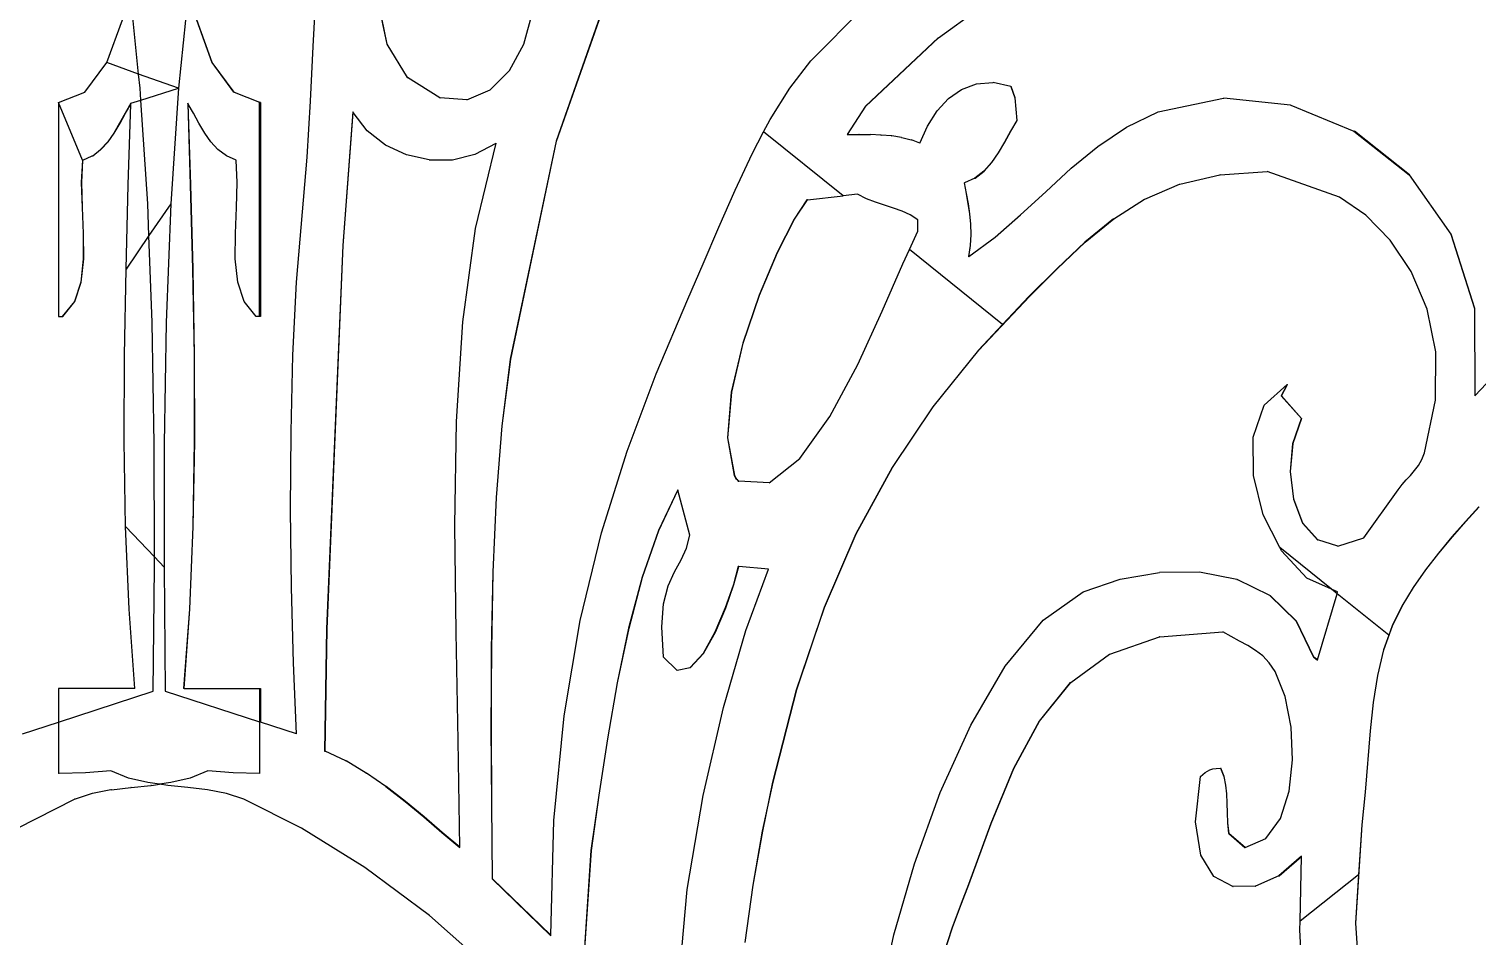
# Model space of a CAD drawing. Header units: inches. Extents: x -343 to 13887, y -13069 to -746.
# Drawn here: x 2805.66 to 2816.23, y -9108.86 to -9102.24 of the extents above; entities that cross this region are included whole.
import ezdxf

# ---------------------------------------------------------------- set-up
doc = ezdxf.new("R2010")
doc.units = ezdxf.units.IN
doc.header["$LTSCALE"] = 17
doc.header["$MEASUREMENT"] = 0

msp = doc.modelspace()

# ---------------------------------------------------------------- linework, layer by layer
for p, q in [((2809.51, -9103.055), (2809.985, -9101.705)), ((2806.461, -9102.565), (2806.392, -9101.889)), ((2806.832, -9101.889), (2806.752, -9102.669)), ((2807.734, -9102.365), (2807.755, -9101.979)), ((2808.21, -9102.05), (2808.272, -9102.348)), ((2808.275, -9102.348), (2808.213, -9102.05)), ((2809.273, -9102.346), (2809.335, -9102.116)), ((2809.86, -9102.051), (2809.507, -9103.055)), ((2811.367, -9102.468), (2811.749, -9102.084)), ((2812.298, -9102.302), (2812.588, -9102.091)), ((2806.229, -9102.482), (2806.342, -9102.17)), ((2806.882, -9102.17), (2806.994, -9102.482)), ((2806.997, -9102.482), (2806.885, -9102.17)), ((2812.295, -9102.302), (2811.765, -9102.8)), ((2811.768, -9102.8), (2812.298, -9102.302)), ((2812.295, -9102.302), (2812.298, -9102.302)), ((2807.715, -9102.763), (2807.734, -9102.365)), ((2808.272, -9102.348), (2808.275, -9102.348)), ((2808.272, -9102.348), (2808.421, -9102.59)), ((2808.424, -9102.59), (2808.275, -9102.348)), ((2809.168, -9102.54), (2809.273, -9102.346)), ((2806.069, -9102.697), (2806.229, -9102.482)), ((2806.461, -9102.565), (2806.229, -9102.482)), ((2806.997, -9102.482), (2806.994, -9102.482)), ((2806.994, -9102.482), (2807.154, -9102.697)), ((2807.157, -9102.697), (2806.997, -9102.482)), ((2809.027, -9102.681), (2809.168, -9102.54)), ((2811.213, -9102.668), (2811.367, -9102.468)), ((2806.752, -9102.669), (2806.461, -9102.565)), ((2806.472, -9102.669), (2806.461, -9102.565)), ((2808.421, -9102.59), (2808.424, -9102.59)), ((2808.658, -9102.738), (2808.424, -9102.59)), ((2812.467, -9102.677), (2812.575, -9102.636)), ((2812.575, -9102.636), (2812.695, -9102.628)), ((2812.695, -9102.628), (2812.698, -9102.628)), ((2812.825, -9102.655), (2812.698, -9102.628)), ((2805.876, -9102.773), (2806.069, -9102.697)), ((2806.405, -9102.779), (2806.477, -9102.756)), ((2806.477, -9102.756), (2806.472, -9102.669)), ((2806.477, -9102.756), (2806.752, -9102.669)), ((2806.527, -9103.512), (2806.477, -9102.756)), ((2806.752, -9102.669), (2806.696, -9103.512)), ((2807.157, -9102.697), (2807.154, -9102.697)), ((2807.157, -9102.697), (2807.342, -9102.771)), ((2808.658, -9102.738), (2808.661, -9102.738)), ((2808.855, -9102.753), (2808.661, -9102.738)), ((2808.855, -9102.753), (2809.027, -9102.681)), ((2811.07, -9102.897), (2811.213, -9102.668)), ((2812.288, -9102.835), (2812.371, -9102.744)), ((2812.371, -9102.744), (2812.467, -9102.677)), ((2812.825, -9102.655), (2812.828, -9102.655)), ((2812.825, -9102.655), (2812.855, -9102.738)), ((2812.857, -9102.738), (2812.828, -9102.655)), ((2812.855, -9102.738), (2812.857, -9102.738)), ((2812.855, -9102.738), (2812.869, -9102.904)), ((2812.872, -9102.904), (2812.857, -9102.738)), ((2813.9, -9102.841), (2814.378, -9102.742)), ((2814.378, -9102.742), (2814.38, -9102.742)), ((2814.866, -9102.792), (2814.38, -9102.742)), ((2805.876, -9102.773), (2805.876, -9104.336)), ((2806.051, -9103.194), (2805.876, -9102.773)), ((2806.363, -9102.852), (2806.322, -9102.925)), ((2806.325, -9102.925), (2806.366, -9102.852)), ((2806.405, -9102.779), (2806.363, -9102.852)), ((2806.366, -9102.852), (2806.363, -9102.852)), ((2806.366, -9102.852), (2806.405, -9102.784)), ((2806.385, -9103.374), (2806.405, -9102.784)), ((2806.405, -9102.784), (2806.405, -9102.779)), ((2806.819, -9102.779), (2806.838, -9103.374)), ((2806.822, -9102.784), (2806.819, -9102.779)), ((2806.841, -9103.374), (2806.822, -9102.784)), ((2806.861, -9102.852), (2806.822, -9102.784)), ((2806.901, -9102.925), (2806.861, -9102.852)), ((2807.35, -9102.773), (2807.342, -9102.771)), ((2807.342, -9102.793), (2807.342, -9102.771)), ((2807.342, -9102.793), (2807.35, -9102.773)), ((2807.342, -9104.336), (2807.342, -9102.793)), ((2807.35, -9102.773), (2807.35, -9104.336)), ((2807.692, -9103.171), (2807.715, -9102.763)), ((2808.025, -9102.841), (2807.951, -9103.816)), ((2807.954, -9103.816), (2808.027, -9102.845)), ((2808.027, -9102.845), (2808.025, -9102.841)), ((2808.129, -9102.979), (2808.027, -9102.845)), ((2811.765, -9102.8), (2811.632, -9103.007)), ((2811.635, -9103.007), (2811.768, -9102.8)), ((2811.765, -9102.8), (2811.768, -9102.8)), ((2812.218, -9102.945), (2812.288, -9102.835)), ((2813.67, -9102.953), (2813.9, -9102.841)), ((2814.866, -9102.792), (2814.869, -9102.792)), ((2814.869, -9102.792), (2815.33, -9102.982)), ((2806.322, -9102.925), (2806.281, -9102.996)), ((2806.283, -9102.996), (2806.325, -9102.925)), ((2806.322, -9102.925), (2806.325, -9102.925)), ((2806.943, -9102.996), (2806.901, -9102.925)), ((2811.022, -9102.988), (2811.07, -9102.897)), ((2812.162, -9103.07), (2812.218, -9102.945)), ((2812.869, -9102.904), (2812.824, -9102.983)), ((2812.827, -9102.983), (2812.872, -9102.904)), ((2812.869, -9102.904), (2812.872, -9102.904)), ((2813.461, -9103.093), (2813.67, -9102.953)), ((2806.235, -9103.061), (2806.183, -9103.117)), ((2806.186, -9103.117), (2806.238, -9103.061)), ((2806.281, -9102.996), (2806.235, -9103.061)), ((2806.235, -9103.061), (2806.238, -9103.061)), ((2806.238, -9103.061), (2806.283, -9102.996)), ((2806.281, -9102.996), (2806.283, -9102.996)), ((2806.988, -9103.061), (2806.943, -9102.996)), ((2807.04, -9103.117), (2806.988, -9103.061)), ((2808.262, -9103.084), (2808.129, -9102.979)), ((2808.918, -9103.15), (2809.07, -9103.071)), ((2808.919, -9103.693), (2809.07, -9103.071)), ((2809.07, -9103.071), (2809.07, -9103.07)), ((2809.507, -9103.055), (2809.173, -9104.646)), ((2809.176, -9104.646), (2809.51, -9103.055)), ((2809.507, -9103.055), (2809.51, -9103.055)), ((2810.938, -9103.147), (2811.022, -9102.988)), ((2811.602, -9103.455), (2811.022, -9102.988)), ((2811.632, -9103.007), (2811.635, -9103.007)), ((2811.635, -9103.007), (2811.716, -9103.007)), ((2811.716, -9103.007), (2811.719, -9103.007)), ((2811.719, -9103.007), (2811.717, -9103.007)), ((2811.719, -9103.007), (2811.798, -9103.007)), ((2811.798, -9103.007), (2811.801, -9103.007)), ((2811.878, -9103.011), (2811.801, -9103.007)), ((2811.878, -9103.011), (2811.88, -9103.011)), ((2811.955, -9103.017), (2811.88, -9103.011)), ((2811.955, -9103.017), (2811.957, -9103.017)), ((2812.028, -9103.029), (2811.957, -9103.017)), ((2812.028, -9103.029), (2812.031, -9103.029)), ((2812.031, -9103.029), (2812.098, -9103.046)), ((2812.098, -9103.046), (2812.101, -9103.046)), ((2812.162, -9103.07), (2812.101, -9103.046)), ((2812.78, -9103.063), (2812.734, -9103.14)), ((2812.737, -9103.14), (2812.783, -9103.063)), ((2812.824, -9102.983), (2812.78, -9103.063)), ((2812.78, -9103.063), (2812.783, -9103.063)), ((2812.783, -9103.063), (2812.827, -9102.983)), ((2812.824, -9102.983), (2812.827, -9102.983)), ((2815.33, -9102.982), (2815.732, -9103.3)), ((2815.33, -9102.982), (2815.333, -9102.982)), ((2815.735, -9103.3), (2815.333, -9102.982)), ((2806.054, -9103.194), (2806.123, -9103.163)), ((2806.123, -9103.163), (2806.126, -9103.163)), ((2806.126, -9103.163), (2806.183, -9103.117)), ((2806.183, -9103.117), (2806.186, -9103.117)), ((2807.101, -9103.163), (2807.04, -9103.117)), ((2807.172, -9103.194), (2807.101, -9103.163)), ((2807.614, -9104.084), (2807.692, -9103.171)), ((2808.415, -9103.156), (2808.262, -9103.084)), ((2808.58, -9103.192), (2808.415, -9103.156)), ((2808.752, -9103.191), (2808.915, -9103.15)), ((2808.915, -9103.15), (2808.918, -9103.15)), ((2810.814, -9103.412), (2810.938, -9103.147)), ((2812.734, -9103.14), (2812.684, -9103.212)), ((2812.687, -9103.212), (2812.737, -9103.14)), ((2812.734, -9103.14), (2812.737, -9103.14)), ((2813.266, -9103.253), (2813.461, -9103.093)), ((2806.051, -9103.194), (2806.043, -9103.358)), ((2806.045, -9103.358), (2806.054, -9103.194)), ((2806.051, -9103.194), (2806.054, -9103.194)), ((2807.181, -9103.358), (2807.172, -9103.194)), ((2808.58, -9103.192), (2808.583, -9103.192)), ((2808.583, -9103.192), (2808.749, -9103.191)), ((2808.749, -9103.191), (2808.752, -9103.191)), ((2812.628, -9103.274), (2812.563, -9103.325)), ((2812.566, -9103.325), (2812.631, -9103.274)), ((2812.684, -9103.212), (2812.628, -9103.274)), ((2812.628, -9103.274), (2812.631, -9103.274)), ((2812.631, -9103.274), (2812.687, -9103.212)), ((2812.684, -9103.212), (2812.687, -9103.212)), ((2813.081, -9103.424), (2813.266, -9103.253)), ((2814.354, -9103.3), (2814.696, -9103.277)), ((2815.225, -9103.464), (2814.696, -9103.277)), ((2806.043, -9103.358), (2806.048, -9103.54)), ((2806.043, -9103.358), (2806.045, -9103.358)), ((2806.051, -9103.54), (2806.045, -9103.358)), ((2806.369, -9103.989), (2806.385, -9103.374)), ((2806.838, -9103.374), (2806.855, -9103.989)), ((2806.841, -9103.374), (2806.838, -9103.374)), ((2806.858, -9103.989), (2806.841, -9103.374)), ((2807.176, -9103.54), (2807.181, -9103.358)), ((2812.486, -9103.36), (2812.489, -9103.36)), ((2812.486, -9103.36), (2812.5, -9103.437)), ((2812.563, -9103.325), (2812.489, -9103.36)), ((2812.503, -9103.437), (2812.489, -9103.36)), ((2812.563, -9103.325), (2812.566, -9103.325)), ((2813.805, -9103.479), (2814.057, -9103.369)), ((2814.057, -9103.369), (2814.06, -9103.369)), ((2814.06, -9103.369), (2814.351, -9103.3)), ((2814.354, -9103.3), (2814.351, -9103.3)), ((2815.732, -9103.3), (2815.735, -9103.3)), ((2815.732, -9103.3), (2816.037, -9103.735)), ((2816.04, -9103.735), (2815.735, -9103.3)), ((2810.696, -9103.682), (2810.814, -9103.412)), ((2811.338, -9103.484), (2811.245, -9103.625)), ((2811.247, -9103.625), (2811.341, -9103.484)), ((2811.341, -9103.484), (2811.338, -9103.484)), ((2811.341, -9103.484), (2811.602, -9103.455)), ((2811.707, -9103.443), (2811.602, -9103.455)), ((2811.772, -9103.476), (2811.707, -9103.443)), ((2811.839, -9103.501), (2811.772, -9103.476)), ((2812.5, -9103.437), (2812.503, -9103.437)), ((2812.5, -9103.437), (2812.513, -9103.512)), ((2812.516, -9103.512), (2812.503, -9103.437)), ((2812.897, -9103.594), (2813.081, -9103.424)), ((2813.578, -9103.622), (2813.802, -9103.479)), ((2813.802, -9103.479), (2813.805, -9103.479)), ((2815.416, -9103.596), (2815.225, -9103.464)), ((2806.048, -9103.54), (2806.051, -9103.54)), ((2806.048, -9103.54), (2806.056, -9103.729)), ((2806.059, -9103.729), (2806.051, -9103.54)), ((2806.536, -9103.745), (2806.527, -9103.512)), ((2806.696, -9103.512), (2806.536, -9103.745)), ((2806.696, -9103.512), (2806.663, -9104.38)), ((2807.167, -9103.729), (2807.176, -9103.54)), ((2811.905, -9103.523), (2811.839, -9103.501)), ((2811.97, -9103.544), (2811.905, -9103.523)), ((2812.033, -9103.567), (2811.97, -9103.544)), ((2812.092, -9103.594), (2812.033, -9103.567)), ((2812.148, -9103.629), (2812.092, -9103.594)), ((2812.513, -9103.512), (2812.516, -9103.512)), ((2812.513, -9103.512), (2812.524, -9103.587)), ((2812.527, -9103.587), (2812.516, -9103.512)), ((2812.524, -9103.587), (2812.532, -9103.661)), ((2812.524, -9103.587), (2812.527, -9103.587)), ((2812.535, -9103.661), (2812.527, -9103.587)), ((2812.711, -9103.756), (2812.897, -9103.594)), ((2815.594, -9103.779), (2815.416, -9103.596)), ((2808.827, -9104.374), (2808.919, -9103.693)), ((2810.581, -9103.951), (2810.696, -9103.682)), ((2811.245, -9103.625), (2811.121, -9103.867)), ((2811.124, -9103.867), (2811.247, -9103.625)), ((2811.245, -9103.625), (2811.247, -9103.625)), ((2812.148, -9103.712), (2812.148, -9103.629)), ((2812.532, -9103.661), (2812.534, -9103.737)), ((2812.532, -9103.661), (2812.535, -9103.661)), ((2812.537, -9103.737), (2812.535, -9103.661)), ((2813.575, -9103.622), (2813.366, -9103.792)), ((2813.369, -9103.792), (2813.578, -9103.622)), ((2813.575, -9103.622), (2813.578, -9103.622)), ((2816.215, -9104.912), (2817.375, -9103.671)), ((2806.056, -9103.729), (2806.059, -9103.729)), ((2806.056, -9103.729), (2806.057, -9103.914)), ((2806.06, -9103.914), (2806.059, -9103.729)), ((2806.536, -9103.745), (2806.369, -9103.989)), ((2806.56, -9104.38), (2806.536, -9103.745)), ((2807.166, -9103.914), (2807.167, -9103.729)), ((2812.087, -9103.845), (2812.148, -9103.712)), ((2812.519, -9103.897), (2812.711, -9103.756)), ((2812.534, -9103.737), (2812.529, -9103.816)), ((2812.532, -9103.816), (2812.537, -9103.737)), ((2812.534, -9103.737), (2812.537, -9103.737)), ((2813.366, -9103.792), (2813.164, -9103.984)), ((2813.166, -9103.984), (2813.369, -9103.792)), ((2813.366, -9103.792), (2813.369, -9103.792)), ((2815.748, -9104.008), (2815.594, -9103.779)), ((2816.037, -9103.735), (2816.209, -9104.277)), ((2816.037, -9103.735), (2816.04, -9103.735)), ((2816.212, -9104.277), (2816.04, -9103.735)), ((2806.057, -9103.914), (2806.039, -9104.084)), ((2806.042, -9104.084), (2806.06, -9103.914)), ((2806.057, -9103.914), (2806.06, -9103.914)), ((2807.184, -9104.084), (2807.166, -9103.914)), ((2807.951, -9103.816), (2807.833, -9106.616)), ((2807.836, -9106.616), (2807.954, -9103.816)), ((2807.954, -9103.816), (2807.951, -9103.816)), ((2811.121, -9103.867), (2810.989, -9104.18)), ((2810.992, -9104.18), (2811.124, -9103.867)), ((2811.121, -9103.867), (2811.124, -9103.867)), ((2812.038, -9103.952), (2812.087, -9103.845)), ((2812.766, -9104.393), (2812.087, -9103.845)), ((2812.529, -9103.816), (2812.516, -9103.899)), ((2812.516, -9103.899), (2812.519, -9103.897)), ((2812.519, -9103.897), (2812.532, -9103.816)), ((2812.529, -9103.816), (2812.532, -9103.816)), ((2806.358, -9104.617), (2806.369, -9103.989)), ((2806.855, -9103.989), (2806.866, -9104.617)), ((2806.858, -9103.989), (2806.855, -9103.989)), ((2806.868, -9104.617), (2806.858, -9103.989)), ((2810.469, -9104.21), (2810.581, -9103.951)), ((2811.888, -9104.296), (2812.038, -9103.952)), ((2813.164, -9103.984), (2812.958, -9104.189)), ((2812.961, -9104.189), (2813.166, -9103.984)), ((2813.164, -9103.984), (2813.166, -9103.984)), ((2815.864, -9104.281), (2815.748, -9104.008)), ((2806.039, -9104.084), (2805.992, -9104.227)), ((2805.995, -9104.227), (2806.042, -9104.084)), ((2806.039, -9104.084), (2806.042, -9104.084)), ((2807.232, -9104.227), (2807.184, -9104.084)), ((2807.587, -9104.618), (2807.614, -9104.084)), ((2805.992, -9104.227), (2805.904, -9104.335)), ((2805.907, -9104.335), (2805.995, -9104.227)), ((2805.992, -9104.227), (2805.995, -9104.227)), ((2807.319, -9104.335), (2807.232, -9104.227)), ((2810.238, -9104.754), (2810.469, -9104.21)), ((2810.989, -9104.18), (2810.87, -9104.531)), ((2810.873, -9104.531), (2810.992, -9104.18)), ((2810.989, -9104.18), (2810.992, -9104.18)), ((2812.592, -9104.582), (2812.961, -9104.189)), ((2812.958, -9104.189), (2812.766, -9104.393)), ((2812.958, -9104.189), (2812.961, -9104.189)), ((2805.876, -9104.336), (2805.885, -9104.336)), ((2805.885, -9104.336), (2805.904, -9104.335)), ((2805.904, -9104.335), (2805.907, -9104.335)), ((2807.342, -9104.336), (2807.319, -9104.335)), ((2807.35, -9104.336), (2807.342, -9104.336)), ((2811.709, -9104.687), (2811.888, -9104.296)), ((2815.927, -9104.594), (2815.864, -9104.281)), ((2816.209, -9104.277), (2816.212, -9104.915)), ((2816.209, -9104.277), (2816.212, -9104.277)), ((2816.215, -9104.912), (2816.212, -9104.277)), ((2806.575, -9105.266), (2806.56, -9104.38)), ((2806.663, -9104.38), (2806.648, -9105.266)), ((2808.781, -9105.101), (2808.827, -9104.374)), ((2812.766, -9104.393), (2812.589, -9104.582)), ((2810.87, -9104.531), (2810.786, -9104.888)), ((2810.789, -9104.888), (2810.873, -9104.531)), ((2810.87, -9104.531), (2810.873, -9104.531)), ((2806.356, -9105.246), (2806.358, -9104.617)), ((2806.866, -9104.617), (2806.867, -9105.246)), ((2806.868, -9104.617), (2806.866, -9104.617)), ((2806.87, -9105.246), (2806.868, -9104.617)), ((2807.573, -9105.178), (2807.587, -9104.618)), ((2809.173, -9104.646), (2809.112, -9105.134)), ((2809.114, -9105.134), (2809.176, -9104.646)), ((2809.173, -9104.646), (2809.176, -9104.646)), ((2812.589, -9104.582), (2812.257, -9104.994)), ((2812.26, -9104.994), (2812.592, -9104.582)), ((2812.589, -9104.582), (2812.592, -9104.582)), ((2815.925, -9104.945), (2815.927, -9104.594)), ((2810.026, -9105.319), (2810.238, -9104.754)), ((2811.506, -9105.066), (2811.709, -9104.687)), ((2814.674, -9104.983), (2814.843, -9104.832)), ((2814.84, -9104.837), (2814.798, -9104.915)), ((2814.801, -9104.915), (2814.845, -9104.832)), ((2814.845, -9104.832), (2814.84, -9104.837)), ((2814.843, -9104.832), (2814.84, -9104.837)), ((2814.843, -9104.832), (2814.845, -9104.832)), ((2810.786, -9104.888), (2810.758, -9105.221)), ((2810.761, -9105.221), (2810.789, -9104.888)), ((2810.786, -9104.888), (2810.789, -9104.888)), ((2814.798, -9104.915), (2814.801, -9104.915)), ((2814.798, -9104.915), (2814.946, -9105.081)), ((2814.948, -9105.081), (2814.801, -9104.915)), ((2815.844, -9105.33), (2815.925, -9104.945)), ((2816.212, -9104.915), (2816.215, -9104.912)), ((2811.287, -9105.373), (2811.506, -9105.066)), ((2812.257, -9104.994), (2811.96, -9105.437)), ((2811.962, -9105.437), (2812.26, -9104.994)), ((2812.257, -9104.994), (2812.26, -9104.994)), ((2814.595, -9105.216), (2814.674, -9104.983)), ((2814.946, -9105.081), (2814.883, -9105.262)), ((2814.885, -9105.262), (2814.948, -9105.081)), ((2814.946, -9105.081), (2814.948, -9105.081)), ((2807.57, -9105.748), (2807.573, -9105.178)), ((2808.769, -9105.862), (2808.781, -9105.101)), ((2809.112, -9105.134), (2809.07, -9105.656)), ((2809.073, -9105.656), (2809.114, -9105.134)), ((2809.112, -9105.134), (2809.114, -9105.134)), ((2806.366, -9105.868), (2806.356, -9105.246)), ((2806.576, -9106.091), (2806.575, -9105.266)), ((2806.648, -9105.266), (2806.647, -9106.165)), ((2806.867, -9105.246), (2806.857, -9105.868)), ((2806.86, -9105.868), (2806.87, -9105.246)), ((2806.87, -9105.246), (2806.867, -9105.246)), ((2810.758, -9105.221), (2810.761, -9105.221)), ((2810.758, -9105.221), (2810.808, -9105.496)), ((2810.811, -9105.496), (2810.761, -9105.221)), ((2814.596, -9105.495), (2814.595, -9105.216)), ((2814.883, -9105.262), (2814.864, -9105.467)), ((2814.867, -9105.467), (2814.885, -9105.262)), ((2814.883, -9105.262), (2814.885, -9105.262)), ((2809.839, -9105.915), (2810.026, -9105.319)), ((2811.062, -9105.549), (2811.287, -9105.373)), ((2815.8, -9105.422), (2815.825, -9105.379)), ((2815.825, -9105.379), (2815.844, -9105.33)), ((2810.808, -9105.496), (2810.814, -9105.509)), ((2810.808, -9105.496), (2810.811, -9105.496)), ((2810.817, -9105.509), (2810.811, -9105.496)), ((2811.96, -9105.437), (2811.695, -9105.922)), ((2811.698, -9105.922), (2811.962, -9105.437)), ((2811.96, -9105.437), (2811.962, -9105.437)), ((2814.668, -9105.784), (2814.596, -9105.495)), ((2814.864, -9105.467), (2814.867, -9105.467)), ((2814.864, -9105.467), (2814.888, -9105.669)), ((2814.891, -9105.669), (2814.867, -9105.467)), ((2815.711, -9105.529), (2815.742, -9105.495)), ((2815.742, -9105.495), (2815.772, -9105.46)), ((2815.772, -9105.46), (2815.8, -9105.422)), ((2810.395, -9105.6), (2810.255, -9105.897)), ((2810.258, -9105.897), (2810.396, -9105.603)), ((2810.396, -9105.603), (2810.395, -9105.6)), ((2810.484, -9105.931), (2810.396, -9105.603)), ((2810.814, -9105.509), (2810.817, -9105.509)), ((2810.814, -9105.509), (2810.818, -9105.516)), ((2810.82, -9105.516), (2810.817, -9105.509)), ((2810.818, -9105.516), (2810.823, -9105.523)), ((2810.818, -9105.516), (2810.82, -9105.516)), ((2810.825, -9105.523), (2810.82, -9105.516)), ((2810.823, -9105.523), (2810.825, -9105.523)), ((2810.823, -9105.523), (2810.828, -9105.528)), ((2810.831, -9105.528), (2810.825, -9105.523)), ((2810.828, -9105.528), (2810.831, -9105.528)), ((2810.828, -9105.528), (2810.837, -9105.537)), ((2810.84, -9105.537), (2810.831, -9105.528)), ((2810.837, -9105.537), (2810.84, -9105.537)), ((2811.062, -9105.549), (2810.84, -9105.537)), ((2815.402, -9105.952), (2815.652, -9105.6)), ((2815.652, -9105.6), (2815.681, -9105.563)), ((2815.681, -9105.563), (2815.711, -9105.529)), ((2809.07, -9105.656), (2809.046, -9106.203)), ((2809.049, -9106.203), (2809.073, -9105.656)), ((2809.07, -9105.656), (2809.073, -9105.656)), ((2814.888, -9105.669), (2814.955, -9105.844)), ((2814.888, -9105.669), (2814.891, -9105.669)), ((2814.958, -9105.844), (2814.891, -9105.669)), ((2807.577, -9106.315), (2807.57, -9105.748)), ((2814.789, -9106.023), (2814.668, -9105.784)), ((2816.241, -9105.724), (2816.144, -9105.833)), ((2816.147, -9105.833), (2816.244, -9105.724)), ((2806.391, -9106.473), (2806.366, -9105.868)), ((2806.366, -9105.868), (2806.576, -9106.091)), ((2806.857, -9105.868), (2806.832, -9106.473)), ((2806.835, -9106.473), (2806.86, -9105.868)), ((2806.86, -9105.868), (2806.857, -9105.868)), ((2808.777, -9106.642), (2808.769, -9105.862)), ((2809.684, -9106.555), (2809.839, -9105.915)), ((2810.255, -9105.897), (2810.136, -9106.238)), ((2810.139, -9106.238), (2810.258, -9105.897)), ((2810.258, -9105.897), (2810.255, -9105.897)), ((2811.695, -9105.922), (2811.463, -9106.46)), ((2811.465, -9106.46), (2811.698, -9105.922)), ((2811.695, -9105.922), (2811.698, -9105.922)), ((2814.955, -9105.844), (2814.958, -9105.844)), ((2814.955, -9105.844), (2815.064, -9105.967)), ((2815.067, -9105.967), (2814.958, -9105.844)), ((2816.144, -9105.833), (2816.045, -9105.945)), ((2816.048, -9105.945), (2816.147, -9105.833)), ((2816.144, -9105.833), (2816.147, -9105.833)), ((2810.419, -9106.112), (2810.459, -9106.027)), ((2810.459, -9106.027), (2810.484, -9105.931)), ((2814.801, -9106.046), (2814.789, -9106.023)), ((2815.165, -9106.326), (2814.789, -9106.023)), ((2815.064, -9105.967), (2815.067, -9105.967)), ((2815.213, -9106.011), (2815.067, -9105.967)), ((2815.213, -9106.011), (2815.402, -9105.952)), ((2816.045, -9105.945), (2815.946, -9106.063)), ((2815.949, -9106.063), (2816.048, -9105.945)), ((2816.045, -9105.945), (2816.048, -9105.945)), ((2806.576, -9106.091), (2806.647, -9106.165)), ((2806.576, -9106.165), (2806.576, -9106.091)), ((2810.372, -9106.2), (2810.419, -9106.112)), ((2814.985, -9106.246), (2814.801, -9106.046)), ((2815.946, -9106.063), (2815.851, -9106.186)), ((2815.854, -9106.186), (2815.949, -9106.063)), ((2815.946, -9106.063), (2815.949, -9106.063)), ((2806.568, -9107.072), (2806.576, -9106.165)), ((2806.647, -9106.165), (2806.655, -9107.072)), ((2809.046, -9106.203), (2809.035, -9106.764)), ((2809.037, -9106.764), (2809.049, -9106.203)), ((2809.046, -9106.203), (2809.049, -9106.203)), ((2810.136, -9106.238), (2810.037, -9106.612)), ((2810.04, -9106.612), (2810.139, -9106.238)), ((2810.136, -9106.238), (2810.139, -9106.238)), ((2810.326, -9106.302), (2810.372, -9106.2)), ((2810.837, -9106.16), (2810.801, -9106.292)), ((2810.804, -9106.292), (2810.84, -9106.16)), ((2810.84, -9106.16), (2810.837, -9106.16)), ((2811.058, -9106.18), (2810.84, -9106.16)), ((2810.892, -9106.629), (2811.058, -9106.18)), ((2813.624, -9106.254), (2813.912, -9106.204)), ((2814.204, -9106.202), (2813.912, -9106.204)), ((2814.475, -9106.256), (2814.204, -9106.202)), ((2815.851, -9106.186), (2815.761, -9106.315)), ((2815.764, -9106.315), (2815.854, -9106.186)), ((2815.851, -9106.186), (2815.854, -9106.186)), ((2807.592, -9106.865), (2807.577, -9106.315)), ((2810.292, -9106.432), (2810.326, -9106.302)), ((2810.801, -9106.292), (2810.742, -9106.463)), ((2810.745, -9106.463), (2810.804, -9106.292)), ((2810.801, -9106.292), (2810.804, -9106.292)), ((2813.061, -9106.553), (2813.355, -9106.346)), ((2813.355, -9106.346), (2813.624, -9106.254)), ((2814.475, -9106.256), (2814.478, -9106.256)), ((2814.717, -9106.373), (2814.478, -9106.256)), ((2815.165, -9106.326), (2814.985, -9106.246)), ((2815.211, -9106.346), (2815.165, -9106.326)), ((2815.207, -9106.36), (2815.165, -9106.326)), ((2815.207, -9106.36), (2815.211, -9106.346)), ((2815.761, -9106.315), (2815.679, -9106.451)), ((2815.682, -9106.451), (2815.764, -9106.315)), ((2815.761, -9106.315), (2815.764, -9106.315)), ((2810.278, -9106.601), (2810.292, -9106.432)), ((2814.717, -9106.373), (2814.719, -9106.373)), ((2814.717, -9106.373), (2814.909, -9106.56)), ((2814.911, -9106.56), (2814.719, -9106.373)), ((2815.064, -9106.842), (2815.207, -9106.36)), ((2815.584, -9106.663), (2815.207, -9106.36)), ((2815.679, -9106.451), (2815.608, -9106.595)), ((2815.611, -9106.595), (2815.682, -9106.451)), ((2815.679, -9106.451), (2815.682, -9106.451)), ((2806.434, -9107.051), (2806.391, -9106.473)), ((2806.832, -9106.473), (2806.789, -9107.051)), ((2806.792, -9107.051), (2806.835, -9106.473)), ((2806.835, -9106.473), (2806.832, -9106.473)), ((2809.567, -9107.251), (2809.684, -9106.555)), ((2810.742, -9106.463), (2810.667, -9106.641)), ((2810.67, -9106.641), (2810.745, -9106.463)), ((2810.742, -9106.463), (2810.745, -9106.463)), ((2811.463, -9106.46), (2811.261, -9107.061)), ((2811.263, -9107.061), (2811.465, -9106.46)), ((2811.463, -9106.46), (2811.465, -9106.46)), ((2812.785, -9106.888), (2813.061, -9106.553)), ((2814.909, -9106.56), (2814.911, -9106.56)), ((2814.909, -9106.56), (2815.034, -9106.823)), ((2815.037, -9106.823), (2814.911, -9106.56)), ((2807.833, -9106.616), (2807.818, -9107.508)), ((2807.821, -9107.508), (2807.836, -9106.616)), ((2807.833, -9106.616), (2807.836, -9106.616)), ((2808.793, -9107.43), (2808.777, -9106.642)), ((2810.037, -9106.612), (2809.953, -9107.01)), ((2809.956, -9107.01), (2810.04, -9106.612)), ((2810.037, -9106.612), (2810.04, -9106.612)), ((2810.292, -9106.823), (2810.278, -9106.601)), ((2810.667, -9106.641), (2810.58, -9106.796)), ((2810.583, -9106.796), (2810.67, -9106.641)), ((2810.667, -9106.641), (2810.67, -9106.641)), ((2810.728, -9107.19), (2810.892, -9106.629)), ((2813.914, -9106.673), (2814.372, -9106.637)), ((2814.434, -9106.672), (2814.372, -9106.637)), ((2815.584, -9106.663), (2815.545, -9106.77)), ((2815.548, -9106.77), (2815.611, -9106.595)), ((2815.608, -9106.595), (2815.584, -9106.663)), ((2815.608, -9106.595), (2815.611, -9106.595)), ((2809.035, -9106.764), (2809.032, -9107.331)), ((2809.035, -9106.764), (2809.037, -9106.764)), ((2809.035, -9107.331), (2809.037, -9106.764)), ((2813.549, -9106.8), (2813.911, -9106.673)), ((2813.914, -9106.673), (2813.911, -9106.673)), ((2814.495, -9106.705), (2814.434, -9106.672)), ((2814.555, -9106.737), (2814.495, -9106.705)), ((2814.611, -9106.773), (2814.555, -9106.737)), ((2815.545, -9106.77), (2815.501, -9106.956)), ((2815.504, -9106.956), (2815.548, -9106.77)), ((2815.545, -9106.77), (2815.548, -9106.77)), ((2807.612, -9107.382), (2807.592, -9106.865)), ((2810.388, -9106.918), (2810.292, -9106.823)), ((2810.58, -9106.796), (2810.485, -9106.899)), ((2810.488, -9106.899), (2810.583, -9106.796)), ((2810.58, -9106.796), (2810.583, -9106.796)), ((2813.263, -9107.008), (2813.547, -9106.8)), ((2813.547, -9106.8), (2813.549, -9106.8)), ((2814.664, -9106.814), (2814.611, -9106.773)), ((2814.712, -9106.864), (2814.664, -9106.814)), ((2814.754, -9106.927), (2814.712, -9106.864)), ((2815.034, -9106.823), (2815.037, -9106.823)), ((2815.064, -9106.842), (2815.037, -9106.823)), ((2815.037, -9106.823), (2815.063, -9106.844)), ((2815.063, -9106.844), (2815.064, -9106.842)), ((2810.388, -9106.918), (2810.391, -9106.918)), ((2810.391, -9106.918), (2810.485, -9106.899)), ((2810.485, -9106.899), (2810.488, -9106.899)), ((2812.534, -9107.318), (2812.785, -9106.888)), ((2814.827, -9107.11), (2814.754, -9106.927)), ((2815.501, -9106.956), (2815.47, -9107.153)), ((2815.473, -9107.153), (2815.504, -9106.956)), ((2815.501, -9106.956), (2815.504, -9106.956)), ((2805.876, -9107.051), (2805.876, -9107.297)), ((2806.434, -9107.051), (2805.876, -9107.051)), ((2805.876, -9107.297), (2806.568, -9107.072)), ((2806.655, -9107.072), (2807.342, -9107.294)), ((2806.792, -9107.051), (2806.789, -9107.051)), ((2806.792, -9107.051), (2807.342, -9107.051)), ((2807.342, -9107.051), (2807.35, -9107.051)), ((2807.342, -9107.051), (2807.342, -9107.294)), ((2807.35, -9107.051), (2807.35, -9107.298)), ((2809.953, -9107.01), (2809.882, -9107.42)), ((2809.884, -9107.42), (2809.956, -9107.01)), ((2809.953, -9107.01), (2809.956, -9107.01)), ((2811.261, -9107.061), (2811.088, -9107.736)), ((2811.09, -9107.736), (2811.263, -9107.061)), ((2811.261, -9107.061), (2811.263, -9107.061)), ((2813.26, -9107.008), (2813.033, -9107.29)), ((2813.036, -9107.29), (2813.263, -9107.008)), ((2813.26, -9107.008), (2813.263, -9107.008)), ((2810.58, -9107.832), (2810.728, -9107.19)), ((2814.871, -9107.333), (2814.827, -9107.11)), ((2815.47, -9107.153), (2815.448, -9107.361)), ((2815.451, -9107.361), (2815.473, -9107.153)), ((2815.47, -9107.153), (2815.473, -9107.153)), ((2805.614, -9107.382), (2805.876, -9107.297)), ((2805.876, -9107.297), (2805.876, -9107.671)), ((2807.35, -9107.298), (2807.342, -9107.294)), ((2807.342, -9107.294), (2807.342, -9107.671)), ((2807.612, -9107.382), (2807.35, -9107.298)), ((2809.492, -9108.014), (2809.567, -9107.251)), ((2813.033, -9107.29), (2812.846, -9107.635)), ((2812.848, -9107.635), (2813.036, -9107.29)), ((2813.033, -9107.29), (2813.036, -9107.29)), ((2809.032, -9107.331), (2809.035, -9107.331)), ((2809.032, -9107.331), (2809.036, -9107.893)), ((2809.039, -9107.893), (2809.035, -9107.331)), ((2812.311, -9107.81), (2812.534, -9107.318)), ((2814.882, -9107.571), (2814.871, -9107.333)), ((2815.448, -9107.361), (2815.412, -9107.808)), ((2815.414, -9107.808), (2815.451, -9107.361)), ((2815.448, -9107.361), (2815.451, -9107.361)), ((2807.818, -9107.508), (2807.821, -9107.508)), ((2807.972, -9107.58), (2807.821, -9107.508)), ((2808.805, -9108.21), (2808.793, -9107.43)), ((2809.882, -9107.42), (2809.819, -9107.831)), ((2809.822, -9107.831), (2809.884, -9107.42)), ((2809.882, -9107.42), (2809.884, -9107.42)), ((2807.972, -9107.58), (2807.975, -9107.58)), ((2808.121, -9107.669), (2807.975, -9107.58)), ((2814.857, -9107.801), (2814.882, -9107.571)), ((2805.882, -9107.671), (2805.876, -9107.671)), ((2806.074, -9107.667), (2805.882, -9107.671)), ((2806.258, -9107.653), (2806.074, -9107.667)), ((2806.387, -9107.705), (2806.258, -9107.653)), ((2806.527, -9107.738), (2806.387, -9107.705)), ((2806.836, -9107.705), (2806.696, -9107.738)), ((2806.966, -9107.653), (2806.836, -9107.705)), ((2807.15, -9107.667), (2806.966, -9107.653)), ((2807.342, -9107.671), (2807.15, -9107.667)), ((2808.121, -9107.669), (2808.124, -9107.669)), ((2808.265, -9107.768), (2808.124, -9107.669)), ((2812.846, -9107.635), (2812.679, -9108.036)), ((2812.682, -9108.036), (2812.848, -9107.635)), ((2812.846, -9107.635), (2812.848, -9107.635)), ((2814.174, -9108.026), (2814.209, -9107.694)), ((2814.209, -9107.694), (2814.228, -9107.678)), ((2814.228, -9107.678), (2814.245, -9107.665)), ((2814.245, -9107.665), (2814.261, -9107.654)), ((2814.261, -9107.654), (2814.279, -9107.646)), ((2814.279, -9107.646), (2814.299, -9107.639)), ((2814.299, -9107.639), (2814.325, -9107.635)), ((2814.325, -9107.635), (2814.357, -9107.632)), ((2814.357, -9107.632), (2814.359, -9107.632)), ((2814.357, -9107.632), (2814.38, -9107.693)), ((2814.382, -9107.693), (2814.359, -9107.632)), ((2814.38, -9107.693), (2814.382, -9107.693)), ((2814.38, -9107.693), (2814.393, -9107.756)), ((2814.396, -9107.756), (2814.382, -9107.693)), ((2806.121, -9107.819), (2805.997, -9107.86)), ((2806.124, -9107.819), (2806.121, -9107.819)), ((2806.259, -9107.792), (2806.124, -9107.819)), ((2806.262, -9107.792), (2806.259, -9107.792)), ((2806.262, -9107.792), (2806.404, -9107.775)), ((2806.407, -9107.775), (2806.404, -9107.775)), ((2806.407, -9107.775), (2806.551, -9107.759)), ((2806.612, -9107.75), (2806.527, -9107.738)), ((2806.554, -9107.759), (2806.551, -9107.759)), ((2806.554, -9107.759), (2806.612, -9107.75)), ((2806.612, -9107.75), (2806.613, -9107.75)), ((2806.696, -9107.738), (2806.613, -9107.75)), ((2806.673, -9107.759), (2806.613, -9107.75)), ((2806.82, -9107.775), (2806.673, -9107.759)), ((2806.964, -9107.792), (2806.82, -9107.775)), ((2807.102, -9107.819), (2806.964, -9107.792)), ((2807.229, -9107.86), (2807.102, -9107.819)), ((2808.265, -9107.768), (2808.268, -9107.768)), ((2808.265, -9107.768), (2808.405, -9107.876)), ((2808.408, -9107.876), (2808.268, -9107.768)), ((2811.088, -9107.736), (2811.012, -9108.093)), ((2811.015, -9108.093), (2811.09, -9107.736)), ((2811.088, -9107.736), (2811.09, -9107.736)), ((2812.123, -9108.331), (2812.311, -9107.81)), ((2814.393, -9107.756), (2814.4, -9107.821)), ((2814.393, -9107.756), (2814.396, -9107.756)), ((2814.402, -9107.821), (2814.396, -9107.756)), ((2814.4, -9107.821), (2814.402, -9107.821)), ((2814.4, -9107.821), (2814.402, -9107.888)), ((2814.405, -9107.888), (2814.402, -9107.821)), ((2814.793, -9108.001), (2814.857, -9107.801)), ((2815.412, -9107.808), (2815.387, -9108.047)), ((2815.39, -9108.047), (2815.414, -9107.808)), ((2815.412, -9107.808), (2815.414, -9107.808)), ((2805.577, -9108.07), (2805.994, -9107.86)), ((2805.997, -9107.86), (2805.994, -9107.86)), ((2807.65, -9108.07), (2807.229, -9107.86)), ((2808.405, -9107.876), (2808.541, -9107.988)), ((2808.405, -9107.876), (2808.408, -9107.876)), ((2808.544, -9107.988), (2808.408, -9107.876)), ((2809.036, -9107.893), (2809.039, -9107.893)), ((2809.036, -9107.893), (2809.041, -9108.441)), ((2809.044, -9108.441), (2809.039, -9107.893)), ((2809.819, -9107.831), (2809.762, -9108.233)), ((2809.765, -9108.233), (2809.822, -9107.831)), ((2809.819, -9107.831), (2809.822, -9107.831)), ((2810.465, -9108.52), (2810.58, -9107.832)), ((2814.402, -9107.888), (2814.405, -9107.888)), ((2814.402, -9107.888), (2814.404, -9107.958)), ((2814.407, -9107.958), (2814.405, -9107.888)), ((2808.541, -9107.988), (2808.674, -9108.102)), ((2808.541, -9107.988), (2808.544, -9107.988)), ((2808.677, -9108.102), (2808.544, -9107.988)), ((2809.468, -9108.853), (2809.492, -9108.014)), ((2812.679, -9108.036), (2812.516, -9108.482)), ((2812.519, -9108.482), (2812.682, -9108.036)), ((2812.679, -9108.036), (2812.682, -9108.036)), ((2814.212, -9108.267), (2814.174, -9108.026)), ((2814.404, -9107.958), (2814.407, -9108.031)), ((2814.404, -9107.958), (2814.407, -9107.958)), ((2814.41, -9108.031), (2814.407, -9107.958)), ((2814.407, -9108.031), (2814.416, -9108.109)), ((2814.407, -9108.031), (2814.41, -9108.031)), ((2814.418, -9108.109), (2814.41, -9108.031)), ((2814.686, -9108.146), (2814.793, -9108.001)), ((2808.112, -9108.357), (2807.65, -9108.07)), ((2808.674, -9108.102), (2808.677, -9108.102)), ((2808.674, -9108.102), (2808.805, -9108.213)), ((2808.805, -9108.21), (2808.677, -9108.102)), ((2811.012, -9108.093), (2810.942, -9108.487)), ((2810.945, -9108.487), (2811.015, -9108.093)), ((2811.012, -9108.093), (2811.015, -9108.093)), ((2814.416, -9108.109), (2814.533, -9108.213)), ((2814.416, -9108.109), (2814.418, -9108.109)), ((2814.535, -9108.212), (2814.418, -9108.109)), ((2814.535, -9108.212), (2814.686, -9108.146)), ((2815.344, -9108.765), (2815.39, -9108.047)), ((2815.387, -9108.047), (2815.364, -9108.412)), ((2815.387, -9108.047), (2815.39, -9108.047)), ((2808.805, -9108.213), (2808.805, -9108.21)), ((2809.762, -9108.233), (2809.703, -9109.125)), ((2809.706, -9109.125), (2809.765, -9108.233)), ((2809.762, -9108.233), (2809.765, -9108.233)), ((2814.533, -9108.213), (2814.535, -9108.212)), ((2808.584, -9108.708), (2808.112, -9108.357)), ((2811.973, -9108.85), (2812.123, -9108.331)), ((2814.308, -9108.423), (2814.212, -9108.267)), ((2814.946, -9108.275), (2814.781, -9108.419)), ((2814.783, -9108.419), (2814.946, -9108.277)), ((2814.937, -9108.751), (2814.946, -9108.277)), ((2814.946, -9108.277), (2814.946, -9108.275)), ((2809.041, -9108.441), (2809.044, -9108.441)), ((2809.041, -9108.441), (2809.468, -9108.856)), ((2809.468, -9108.853), (2809.044, -9108.441)), ((2814.446, -9108.498), (2814.308, -9108.423)), ((2814.781, -9108.419), (2814.611, -9108.495)), ((2814.781, -9108.419), (2814.783, -9108.419)), ((2815.364, -9108.412), (2814.937, -9108.751)), ((2815.364, -9108.412), (2815.342, -9108.765)), ((2810.4, -9109.222), (2810.465, -9108.52)), ((2810.942, -9108.487), (2810.885, -9108.905)), ((2810.887, -9108.905), (2810.945, -9108.487)), ((2810.942, -9108.487), (2810.945, -9108.487)), ((2812.516, -9108.482), (2812.464, -9108.621)), ((2812.467, -9108.621), (2812.519, -9108.482)), ((2812.516, -9108.482), (2812.519, -9108.482)), ((2814.446, -9108.498), (2814.449, -9108.498)), ((2814.609, -9108.495), (2814.449, -9108.498)), ((2814.609, -9108.495), (2814.611, -9108.495)), ((2812.464, -9108.621), (2812.399, -9108.796)), ((2812.401, -9108.796), (2812.467, -9108.621)), ((2812.464, -9108.621), (2812.467, -9108.621)), ((2809.038, -9109.111), (2808.584, -9108.708)), ((2814.935, -9108.814), (2814.937, -9108.751)), ((2815.342, -9108.765), (2815.344, -9108.765)), ((2815.342, -9108.765), (2815.38, -9109.369)), ((2815.383, -9109.369), (2815.344, -9108.765)), ((2809.468, -9108.856), (2809.468, -9108.853)), ((2811.868, -9109.333), (2811.973, -9108.85)), ((2812.399, -9108.796), (2812.331, -9108.998)), ((2812.334, -9108.998), (2812.401, -9108.796)), ((2812.399, -9108.796), (2812.401, -9108.796)), ((2814.963, -9109.321), (2814.935, -9108.814))]:
    msp.add_line(p, q)

doc.saveas('drawing.dxf')
